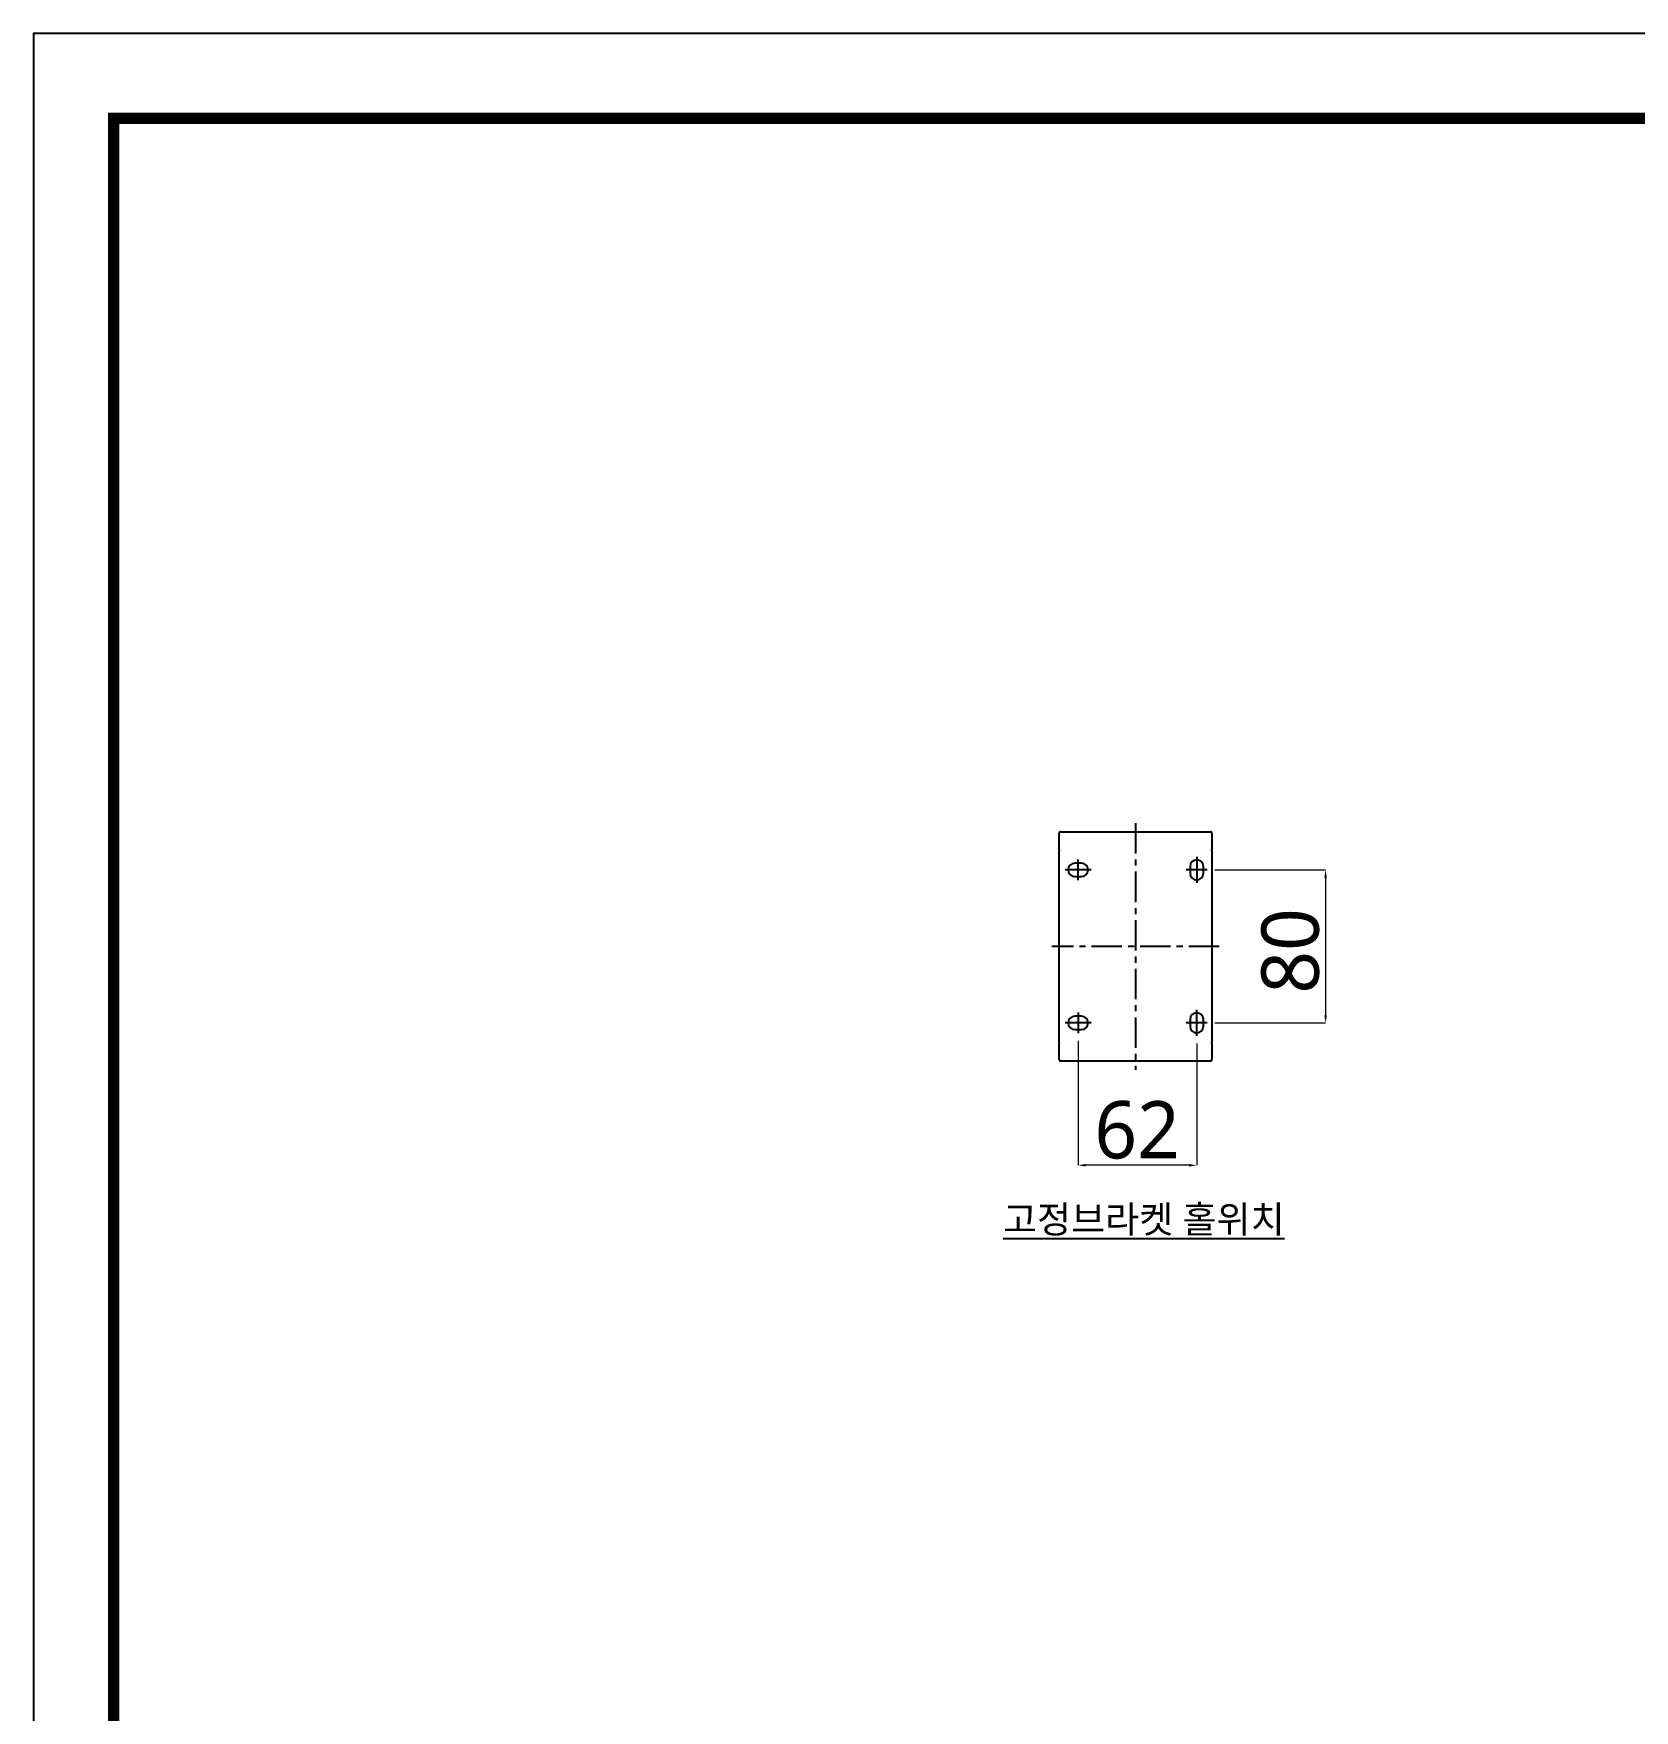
# Model space of a CAD drawing. Extents: x -2833 to -229, y 127 to 2035.
# Drawn here: x -2833 to -1996, y 1158 to 2035 of the extents above; entities that cross this region are included whole.
import ezdxf

# ---------------------------------------------------------------- set-up
doc = ezdxf.new("R2010")
doc.units = 0
doc.header["$LTSCALE"] = 0.5
doc.header["$MEASUREMENT"] = 0
doc.linetypes.add('CENTER', pattern=[50.8, 31.75, -6.35, 6.35, -6.35])
doc.layers.get('0').update_dxf_attribs({"linetype": 'CONTINUOUS'})
doc.layers.get('DEFPOINTS').update_dxf_attribs({"linetype": 'CONTINUOUS'})
doc.layers.add('2', color=1, linetype='CENTER')
doc.styles.add('Daelim Dimension', font='NanumGothic.ttf')
doc.styles.add('NOTE', font='NanumGothic.ttf', dxfattribs={"width": 0.85, "height": 4})
doc.dimstyles.new('DEFAULT', dxfattribs={"dimscale": 2, "dimtxt": 2, "dimasz": 2, "dimexe": 0, "dimexo": 2, "dimgap": 1, "dimtad": 1, "dimdec": 0, "dimzin": 9, "dimdsep": 46, "dimtxsty": 'Daelim Dimension', "dimcen": 0.5, "dimclrd": 5, "dimclre": 5, "dimclrt": 256, "dimadec": 1, "dimazin": 0, "dimtfac": 1, "dimtdec": 0, "dimtix": 1, "dimtmove": 0, "dimatfit": 3, "dimfxl": 1, "dimtolj": 1, "dimtzin": 1, "dimlwd": 9, "dimlwe": 9, "dimarcsym": 0})

# ---------------------------------------------------------------- blocks, each defined once
blk = doc.blocks.new('*D57')
at = {"color": 5, "lineweight": 9, "transparency": 16777216}
for p, q in [((-2286.63, 1508.37), (-2286.63, 1443.33)), ((-2224.66, 1506.99), (-2224.66, 1443.33)), ((-2228.66, 1443.33), (-2282.63, 1443.33))]:
    blk.add_line(p, q, dxfattribs=at)
at = {"color": 5, "transparency": 16777216}
for points in [[(-2282.63, 1444), (-2282.63, 1442.67), (-2286.63, 1443.33)], [(-2228.66, 1444), (-2228.66, 1442.67), (-2224.66, 1443.33)]]:
    blk.add_solid(points, dxfattribs=at)
at = {"layer": 'DEFPOINTS', "color": 0, "transparency": 16777216}
for p in [(-2286.63, 1512.37), (-2224.66, 1510.99), (-2286.63, 1443.33)]:
    blk.add_point(p, dxfattribs=at)
at = {"color": 7, "transparency": 16777216, "insert": (-2255.8, 1461.66), "char_height": 30, "attachment_point": 5, "style": 'Daelim Dimension'}
blk.add_mtext('\\A1;62', dxfattribs=at)
blk = doc.blocks.new('*D58')
at = {"color": 5, "lineweight": 9, "transparency": 16777216}
for p, q in [((-2215.23, 1597.77), (-2157.29, 1597.77)), ((-2157.29, 1593.77), (-2157.29, 1521.8)), ((-2215.23, 1517.8), (-2157.29, 1517.8))]:
    blk.add_line(p, q, dxfattribs=at)
at = {"color": 5, "transparency": 16777216}
for points in [[(-2157.96, 1593.77), (-2156.62, 1593.77), (-2157.29, 1597.77)], [(-2157.96, 1521.8), (-2156.62, 1521.8), (-2157.29, 1517.8)]]:
    blk.add_solid(points, dxfattribs=at)
at = {"layer": 'DEFPOINTS', "color": 0, "transparency": 16777216}
for p in [(-2219.23, 1597.77), (-2219.23, 1517.8), (-2157.29, 1517.8)]:
    blk.add_point(p, dxfattribs=at)
at = {"color": 7, "transparency": 16777216, "insert": (-2175.62, 1555.42), "char_height": 30, "attachment_point": 5, "rotation": 90, "style": 'Daelim Dimension'}
blk.add_mtext('\\A1;80', dxfattribs=at)

msp = doc.modelspace()

# ---------------------------------------------------------------- linework, layer by layer
at = {"color": 7, "linetype": 'Continuous', "lineweight": 25}
for p, q in [((-2296.63, 1608.46), (-2296.63, 1616.76)), ((-2295.63, 1617.76), (-2217.67, 1617.76)), ((-2216.67, 1616.76), (-2216.67, 1608.46)), ((-2296.63, 1608.46), (-2296.63, 1607.76)), ((-2296.63, 1507.81), (-2296.63, 1607.76)), ((-2216.67, 1607.76), (-2216.67, 1608.46)), ((-2216.67, 1607.76), (-2216.67, 1507.81)), ((-2284.89, 1601.27), (-2288.38, 1601.27)), ((-2228.16, 1599.52), (-2228.16, 1596.02)), ((-2221.16, 1596.02), (-2221.16, 1599.52)), ((-2288.38, 1594.27), (-2284.89, 1594.27)), ((-2284.89, 1521.3), (-2288.38, 1521.3)), ((-2228.16, 1519.55), (-2228.16, 1516.06)), ((-2221.16, 1516.06), (-2221.16, 1519.55)), ((-2288.38, 1514.31), (-2284.89, 1514.31)), ((-2296.63, 1507.81), (-2296.63, 1507.11)), ((-2296.63, 1498.81), (-2296.63, 1507.11)), ((-2216.67, 1507.11), (-2216.67, 1507.81)), ((-2216.67, 1507.11), (-2216.67, 1498.81)), ((-2217.67, 1497.81), (-2295.63, 1497.81))]:
    msp.add_line(p, q, dxfattribs=at)
at = {"ltscale": 0.5}
msp.add_lwpolyline([(-2832.73, 127.12), (-228.73, 127.12), (-228.73, 2035.12), (-2832.73, 2035.12)], close=True, dxfattribs=at)
at = {"color": 5, "linetype": 'ByBlock', "lineweight": 200, "const_width": 6}
msp.add_lwpolyline([(-2790.85, 208.82), (-270.85, 208.82), (-270.85, 1990.82), (-2790.85, 1990.82)], close=True, dxfattribs=at)
at = {"color": 7, "linetype": 'Continuous', "lineweight": 25}
for centre, radius, start, end in [((-2295.63, 1616.76), 1, 90, 180), ((-2217.67, 1616.76), 1, 0, 90), ((-2288.38, 1597.77), 3.5, 90, 270), ((-2284.89, 1597.77), 3.5, 270, 90), ((-2224.66, 1599.52), 3.5, 0, 180), ((-2224.66, 1596.02), 3.5, 180, 0), ((-2288.38, 1517.8), 3.5, 90, 270), ((-2284.89, 1517.8), 3.5, 270, 90), ((-2224.66, 1519.55), 3.5, 0, 180), ((-2224.66, 1516.06), 3.5, 180, 0), ((-2295.63, 1498.81), 1, 180, 270), ((-2217.67, 1498.81), 1, 270, 0)]:
    msp.add_arc(centre, radius, start, end, dxfattribs=at)
at = {"layer": '2'}
for p, q in [((-2256.65, 1622.26), (-2256.65, 1493.21)), ((-2279.82, 1597.77), (-2293.45, 1597.77)), ((-2286.63, 1592.34), (-2286.63, 1603.2)), ((-2219.23, 1597.77), (-2230.09, 1597.77)), ((-2224.66, 1604.58), (-2224.66, 1590.96)), ((-2212.92, 1557.74), (-2300.37, 1557.74)), ((-2279.82, 1517.8), (-2293.45, 1517.8)), ((-2286.63, 1523.24), (-2286.63, 1512.37)), ((-2219.23, 1517.8), (-2230.09, 1517.8)), ((-2224.66, 1510.99), (-2224.66, 1524.62))]:
    msp.add_line(p, q, dxfattribs=at)

# ---------------------------------------------------------------- texts
at = {"color": 2, "linetype": 'Continuous', "style": 'NOTE'}
msp.add_text('%%U고정브라켓 홀위치', height=14.1869, dxfattribs=at).set_placement((-2325.91, 1407.96))

# ---------------------------------------------------------------- dimensions: what is measured, and where the dimension line sits
dim = msp.add_linear_dim(base=(-2157.29, 1517.8), p1=(-2219.23, 1597.77), p2=(-2219.23, 1517.8), angle=270, dimstyle='DEFAULT', override={"dimtxt": 15, "dimclrt": 7})
dim.commit()
dim.dimension.update_dxf_attribs({"geometry": '*D58', "text_midpoint": (-2157.29, 1555.42), "dimtype": 160})
dim = msp.add_linear_dim(base=(-2286.63, 1443.33), p1=(-2224.66, 1510.99), p2=(-2286.63, 1512.37), dimstyle='DEFAULT', override={"dimtxt": 15, "dimclrt": 7})
dim.commit()
dim.dimension.update_dxf_attribs({"geometry": '*D57', "text_midpoint": (-2255.8, 1443.33), "dimtype": 160})

doc.saveas('drawing.dxf')
